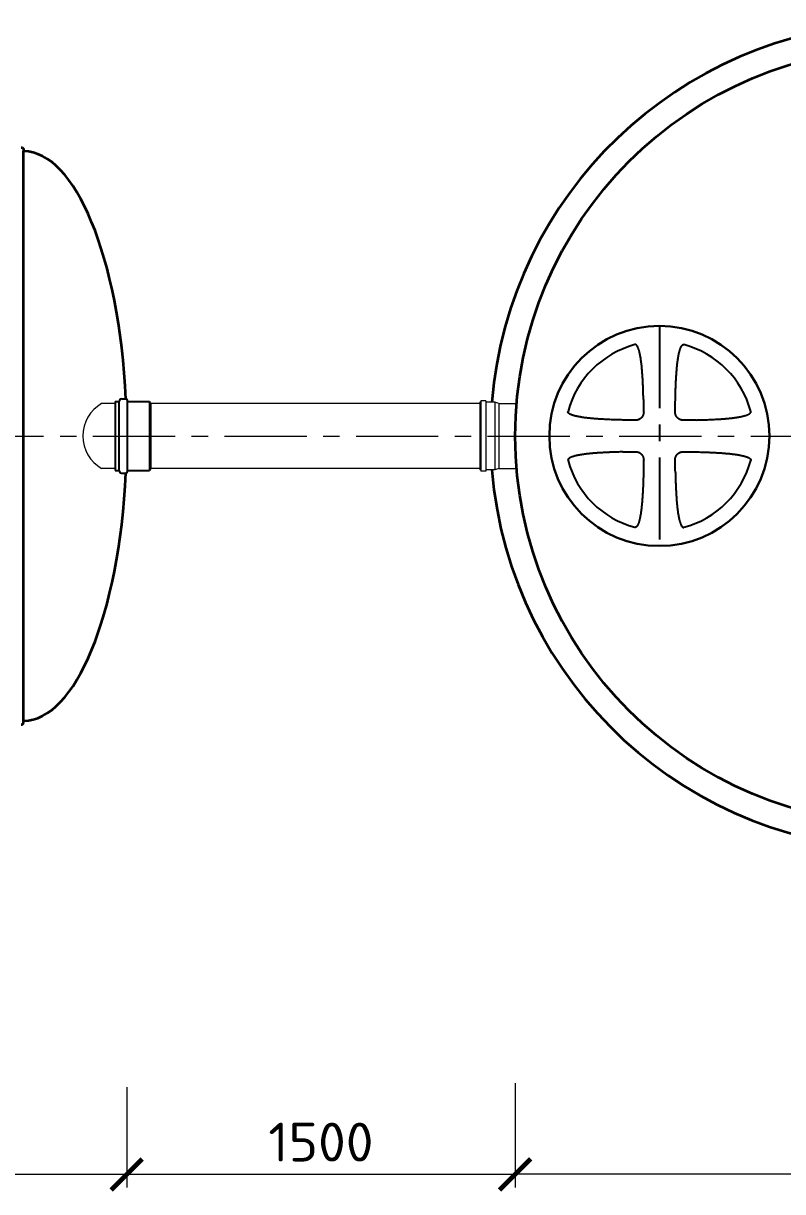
# Model space of a CAD drawing. Header units: millimetres. Extents: x 313506 to 417817, y -39276 to 9875.
# Drawn here: x 385868 to 388800, y -7297 to -2784 of the extents above; entities that cross this region are included whole.
import ezdxf

# ---------------------------------------------------------------- set-up
doc = ezdxf.new("R2010")
doc.units = ezdxf.units.MM
doc.linetypes.add('K5LT32784', pattern=[0])
doc.linetypes.add('осевая', pattern=[50.8, 31.75, -6.35, 6.35, -6.35])
doc.layers.add('Mitat', color=1, linetype='Continuous')
doc.layers.add('Системный слой', color=7, linetype='Continuous')
doc.layers.add('К0-элементы', color=7, linetype='Continuous', true_color=0x643232)
doc.styles.add('ARTEM Arial', font='simplex.shx')
doc.dimstyles.new('ARTEM', dxfattribs={"dimtxt": 70, "dimasz": 50, "dimexe": 35, "dimexo": 15, "dimgap": 10, "dimtad": 1, "dimdec": 0, "dimtxsty": 'ARTEM Arial', "dimcen": 2.5, "dimclrd": 7, "dimclre": 7, "dimclrt": 7, "dimadec": 0, "dimazin": 0, "dimtfac": 1, "dimtdec": 0, "dimtmove": 0, "dimatfit": 3, "dimfxl": 1, "dimlwd": 15, "dimlwe": 15, "dimarcsym": 0})

# ---------------------------------------------------------------- blocks, each defined once
blk = doc.blocks.new('_ArchTick')
at = {"color": 0, "linetype": 'ByBlock', "const_width": 0.15}
blk.add_lwpolyline([(-0.5, -0.5), (0.5, 0.5)], dxfattribs=at)
blk = doc.blocks.new('*D367')
at = {"color": 7, "lineweight": 15, "transparency": 16777216}
for p, q in [((386267, -6893), (386267, -7280.3)), ((387767, -6893), (387767, -7280.3)), ((387767, -7230.3), (386267, -7230.3))]:
    blk.add_line(p, q, dxfattribs=at)
at = {"layer": 'Defpoints', "color": 0, "lineweight": 20, "transparency": 16777216}
for p in [(386267, -6878), (387767, -6878), (386267, -7230.3)]:
    blk.add_point(p, dxfattribs=at)
at = {"color": 7, "lineweight": 15, "transparency": 16777216, "xscale": 120, "yscale": 120, "zscale": 120, "rotation": 180}
blk.add_blockref('_ArchTick', (386267, -7230.3), dxfattribs=at)
at = {"color": 7, "lineweight": 15, "transparency": 16777216, "xscale": 120, "yscale": 120, "zscale": 120}
blk.add_blockref('_ArchTick', (387767, -7230.3), dxfattribs=at)
at = {"color": 7, "lineweight": 20, "transparency": 16777216, "insert": (387017, -7105.3), "char_height": 150, "attachment_point": 5, "style": 'ARTEM Arial'}
blk.add_mtext('1500', dxfattribs=at)
blk = doc.blocks.new('*D369')
at = {"color": 7, "lineweight": 15, "transparency": 16777216}
for p, q in [((373767, -6893), (373767, -7280.3)), ((386267, -6908), (386267, -7280.3)), ((386267, -7230.3), (373767, -7230.3))]:
    blk.add_line(p, q, dxfattribs=at)
at = {"layer": 'Defpoints', "color": 0, "lineweight": 20, "transparency": 16777216}
for p in [(373767, -6878), (386267, -6893), (373767, -7230.3)]:
    blk.add_point(p, dxfattribs=at)
at = {"color": 7, "lineweight": 15, "transparency": 16777216, "xscale": 120, "yscale": 120, "zscale": 120, "rotation": 180}
blk.add_blockref('_ArchTick', (373767, -7230.3), dxfattribs=at)
at = {"color": 7, "lineweight": 15, "transparency": 16777216, "xscale": 120, "yscale": 120, "zscale": 120}
blk.add_blockref('_ArchTick', (386267, -7230.3), dxfattribs=at)
at = {"color": 7, "lineweight": 20, "transparency": 16777216, "insert": (380017, -7105.3), "char_height": 150, "attachment_point": 5, "style": 'ARTEM Arial'}
blk.add_mtext('12500', dxfattribs=at)
blk = doc.blocks.new('*D371')
at = {"color": 7, "lineweight": 15, "transparency": 16777216}
for p, q in [((387767, -6878), (387767, -7279.8)), ((390767, -6863), (390767, -7279.8)), ((390767, -7229.8), (387767, -7229.8))]:
    blk.add_line(p, q, dxfattribs=at)
at = {"layer": 'Defpoints', "color": 0, "lineweight": 20, "transparency": 16777216}
for p in [(390767, -6848), (387767, -6863), (387767, -7229.8)]:
    blk.add_point(p, dxfattribs=at)
at = {"color": 7, "lineweight": 15, "transparency": 16777216, "xscale": 120, "yscale": 120, "zscale": 120, "rotation": 180}
blk.add_blockref('_ArchTick', (387767, -7229.8), dxfattribs=at)
at = {"color": 7, "lineweight": 15, "transparency": 16777216, "xscale": 120, "yscale": 120, "zscale": 120}
blk.add_blockref('_ArchTick', (390767, -7229.8), dxfattribs=at)
at = {"color": 7, "lineweight": 20, "transparency": 16777216, "insert": (389267, -7104.8), "char_height": 150, "attachment_point": 5, "style": 'ARTEM Arial'}
blk.add_mtext('3000', dxfattribs=at)
blk = doc.blocks.new('*D372')
at = {"color": 7, "lineweight": 15, "transparency": 16777216}
for p, q in [((386267, -6893), (386267, -7280.3)), ((387767, -6893), (387767, -7280.3)), ((387767, -7230.3), (386267, -7230.3))]:
    blk.add_line(p, q, dxfattribs=at)
at = {"layer": 'Defpoints', "color": 0, "lineweight": 20, "transparency": 16777216}
for p in [(386267, -6878), (387767, -6878), (386267, -7230.3)]:
    blk.add_point(p, dxfattribs=at)
at = {"color": 7, "lineweight": 15, "transparency": 16777216, "xscale": 120, "yscale": 120, "zscale": 120, "rotation": 180}
blk.add_blockref('_ArchTick', (386267, -7230.3), dxfattribs=at)
at = {"color": 7, "lineweight": 15, "transparency": 16777216, "xscale": 120, "yscale": 120, "zscale": 120}
blk.add_blockref('_ArchTick', (387767, -7230.3), dxfattribs=at)
at = {"color": 7, "lineweight": 20, "transparency": 16777216, "insert": (387017, -7105.3), "char_height": 150, "attachment_point": 5, "style": 'ARTEM Arial'}
blk.add_mtext('1500', dxfattribs=at)

msp = doc.modelspace()

# ---------------------------------------------------------------- linework, layer by layer
at = {"color": 1, "linetype": 'осевая', "lineweight": 25, "ltscale": 10}
msp.add_line((388324.1, -3952.5), (388324.1, -4802.5), dxfattribs=at)
at = {"color": 7, "lineweight": 25}
for p, q in [((386246.7, -4234.6), (386262, -4234.6)), ((386223, -4244.9), (386223, -4510.3)), ((386223, -4244.9), (386238, -4244.9)), ((386238, -4511.9), (386238, -4243.3)), ((386270.7, -4511.9), (386270.7, -4243.3)), ((386270.7, -4244.9), (386355, -4244.9)), ((386359.5, -4252.6), (386355, -4244.9)), ((386223, -4510.3), (386238, -4510.3)), ((386270.7, -4510.3), (386355, -4510.3)), ((386359.5, -4502.6), (386355, -4510.3)), ((386246.7, -4520.6), (386262, -4520.6))]:
    msp.add_line(p, q, dxfattribs=at)
at = {"lineweight": 20}
for p, q in [((386223, -4252.6), (386169.7, -4252.6)), ((387630.7, -4252.6), (386359.5, -4252.6)), ((386223, -4502.6), (386169.7, -4502.6)), ((387630.7, -4502.6), (386359.5, -4502.6))]:
    msp.add_line(p, q, dxfattribs=at)
at = {"color": 7, "lineweight": 15}
for p, q in [((387704.6, -4252.6), (387772.5, -4252.6)), ((387704.7, -4502.6), (387772.5, -4502.6))]:
    msp.add_line(p, q, dxfattribs=at)
at = {"color": 1, "linetype": 'осевая', "lineweight": 15, "ltscale": 10}
msp.add_line((360736.6, -4377.7), (390929.4, -4377.6), dxfattribs=at)
at = {"lineweight": 35}
for points in [[(385859, -3262.7, -0.414214), (385869, -3272.7), (385869, -3277.7)], [(385859, -5492.7, 0.414214), (385869, -5482.7), (385869, -5477.7)]]:
    msp.add_lwpolyline(points, format="xyb", dxfattribs=at)
msp.add_lwpolyline([(385869, -5477.7), (385869, -3277.7)], dxfattribs=at)
msp.add_circle((389267.3, -4377.7), 1500, dxfattribs=at)
for start, end in [(92.3374, 175.2926), (184.7012, 355.5099)]:
    msp.add_arc((389267.3, -4377.7), 1595.5, start, end, dxfattribs=at)
at = {"color": 7, "lineweight": 25}
for centre, start, end in [((386246.7, -4243.3), 90, 180), ((386262, -4243.3), 0, 90), ((386246.7, -4511.9), 180, 270), ((386262, -4511.9), 270, 0)]:
    msp.add_arc(centre, 8.7, start, end, dxfattribs=at)
at = {"lineweight": 20}
msp.add_arc((386242, -4377.6), 144.4, 120.017, 239.983, dxfattribs=at)
at = {"lineweight": 35}
for start_param, end_param in [(4.842625, 6.283185), (3.141593, 4.582227)]:
    msp.add_ellipse((385869, -4377.7), major_axis=(0, 1100), ratio=0.362015, start_param=start_param, end_param=end_param, dxfattribs=at)
at = {"layer": 'Mitat', "color": 7, "lineweight": 25}
for p, q in [((386355, -4244.9), (386355, -4510.3)), ((386359.5, -4252.6), (386359.5, -4502.6))]:
    msp.add_line(p, q, dxfattribs=at)
at = {"layer": 'К0-элементы', "color": 7, "linetype": 'K5LT32784', "lineweight": 20}
for p, q in [((387654.3, -4241.6), (387634.9, -4241.6)), ((387635, -4241.6), (387635, -4513.7)), ((387654.3, -4241.6), (387654.4, -4513.7)), ((387634.9, -4246.8), (387630.6, -4246.8)), ((387630.7, -4246.8), (387630.7, -4508.5)), ((387689, -4246.8), (387654.3, -4246.8)), ((387704.6, -4252.6), (387689, -4246.8)), ((387689.1, -4246.8), (387689.1, -4508.5)), ((387704.7, -4252.6), (387704.7, -4502.6)), ((387635, -4508.5), (387630.7, -4508.5)), ((387689.1, -4508.5), (387654.4, -4508.5)), ((387704.7, -4502.6), (387689.1, -4508.5)), ((387654.4, -4513.7), (387635, -4513.7))]:
    msp.add_line(p, q, dxfattribs=at)
at = {"layer": 'Системный слой', "color": 7, "lineweight": 30}
msp.add_circle((388324.1, -4377.5), 425, dxfattribs=at)
at = {"layer": 'Системный слой', "color": 7, "lineweight": 25}
for start, end in [(104.9943, 165.0057), (14.9943, 75.0057), (194.9943, 255.0057), (284.9943, 345.0057)]:
    msp.add_arc((388324.1, -4377.5), 365.3, start, end, dxfattribs=at)
at = {"layer": 'Системный слой', "color": 7, "lineweight": 25, "extrusion": (0, 0, -1)}
for centre, major_axis, start_param, end_param in [((387501, -4377.5), (0, -2230.9), -1.634239, -1.612784), ((389147.2, -4377.5), (0, 2230.9), -1.528808, -1.507354), ((388324.1, -3554.4), (-2230.9, 0), -1.528808, -1.507354), ((388324.1, -3554.4), (-2230.9, 0), -1.634239, -1.612784), ((388324.1, -5200.6), (2230.9, 0), -1.634239, -1.612784), ((388324.1, -5200.6), (2230.9, 0), -1.528808, -1.507354), ((387501, -4377.5), (0, -2230.9), -1.528808, -1.507354), ((389147.2, -4377.5), (0, 2230.9), -1.634239, -1.612784)]:
    msp.add_ellipse(centre, major_axis=major_axis, ratio=0.34202, start_param=start_param, end_param=end_param, dxfattribs=at)
at = {"layer": 'Системный слой', "color": 7, "lineweight": 25}
for points, knots in [([(388262.5, -4236), (388262.4, -4232.2), (388262.2, -4224.6), (388261.9, -4213), (388261.6, -4203.1), (388261.3, -4195), (388261.1, -4188.7), (388260.8, -4181.7), (388260.5, -4173.7), (388260, -4164.9), (388259.6, -4156.7), (388259.2, -4149.2), (388258.7, -4142.4), (388258.2, -4135.6), (388257.7, -4128.8), (388257.2, -4122.1), (388256.6, -4115.5), (388256, -4109), (388255.3, -4102.7), (388254.6, -4096.5), (388253.8, -4090.5), (388253, -4084.7), (388252.2, -4079.1), (388251.4, -4073.7), (388250.5, -4068.6), (388249.6, -4063.9), (388248.6, -4059.5), (388247.7, -4055.4), (388246.8, -4051.7), (388245.9, -4048.3), (388244.9, -4045.1), (388244, -4042.3), (388243.1, -4039.8), (388242.3, -4037.6), (388241.5, -4035.7), (388240.7, -4034.1), (388240, -4032.7), (388239.4, -4031.6), (388238.8, -4030.5), (388238.2, -4029.6), (388237.7, -4028.9), (388237.2, -4028.3), (388236.8, -4027.8), (388236.4, -4027.3), (388236.1, -4027), (388235.8, -4026.7), (388235.5, -4026.4), (388235.2, -4026.2), (388234.9, -4026), (388234.7, -4025.8), (388234.5, -4025.6), (388234.2, -4025.5), (388233.9, -4025.3), (388233.6, -4025.1), (388233.3, -4024.9), (388233, -4024.8), (388232.6, -4024.7), (388232.1, -4024.5), (388231.5, -4024.4), (388230.9, -4024.4), (388230.4, -4024.5), (388230, -4024.5), (388229.7, -4024.6), (388229.6, -4024.6)], [0, 0, 0, 0, 3.294372, 6.658592, 10.121593, 11.902894, 13.727108, 15.565806, 18.089199, 20.650882, 23.250738, 25.227925, 27.214477, 29.207845, 31.198516, 33.161939, 35.100749, 36.992852, 38.86301, 40.668913, 42.43271, 44.134312, 45.815956, 47.40632, 48.925529, 50.321905, 51.666806, 52.875385, 53.998684, 55.003566, 55.973887, 56.834853, 57.620252, 58.285215, 58.906539, 59.421027, 59.873097, 60.246259, 60.602155, 60.908041, 61.180307, 61.401463, 61.604048, 61.767517, 61.910185, 62.028901, 62.14479, 62.250718, 62.349589, 62.437156, 62.520317, 62.600986, 62.683377, 62.794474, 62.904935, 63.013803, 63.122506, 63.271682, 63.45784, 63.633238, 63.754366, 63.934896, 64, 64, 64, 64]), ([(388385.7, -4236), (388385.8, -4232.2), (388386, -4224.6), (388386.3, -4213), (388386.6, -4203.1), (388386.9, -4194.9), (388387.1, -4188.7), (388387.4, -4182.3), (388387.7, -4175.8), (388388, -4169.2), (388388.3, -4162.5), (388388.7, -4155.8), (388389.1, -4149), (388389.5, -4142.1), (388390, -4135.3), (388390.5, -4128.5), (388391.1, -4121.7), (388391.7, -4115.1), (388392.3, -4108.6), (388393, -4102.3), (388393.7, -4096.1), (388394.5, -4090.1), (388395.3, -4084.3), (388396.1, -4078.7), (388397, -4073.3), (388397.9, -4068.2), (388398.8, -4063.5), (388399.7, -4059.1), (388400.6, -4055), (388401.6, -4051.3), (388402.5, -4047.9), (388403.4, -4044.8), (388404.3, -4042), (388405.2, -4039.6), (388406, -4037.4), (388406.8, -4035.6), (388407.6, -4034), (388408.3, -4032.6), (388408.9, -4031.5), (388409.5, -4030.5), (388410.1, -4029.6), (388410.6, -4028.9), (388411.1, -4028.3), (388411.5, -4027.7), (388411.9, -4027.3), (388412.2, -4027), (388412.5, -4026.7), (388412.8, -4026.4), (388413.1, -4026.2), (388413.3, -4026), (388413.6, -4025.8), (388413.8, -4025.6), (388414, -4025.5), (388414.3, -4025.3), (388414.6, -4025.1), (388414.9, -4024.9), (388415.3, -4024.8), (388415.7, -4024.7), (388416.2, -4024.5), (388416.8, -4024.4), (388417.3, -4024.4), (388417.9, -4024.5), (388418.3, -4024.5), (388418.6, -4024.6), (388418.6, -4024.6)], [0, 0, 0, 0, 3.346522, 6.766848, 10.291529, 12.10647, 13.966728, 15.842272, 17.760329, 19.705723, 21.690551, 23.687495, 25.705597, 27.732688, 29.765616, 31.795276, 33.795524, 35.769581, 37.694349, 39.596139, 41.431301, 43.222957, 44.950628, 46.657893, 48.27186, 49.813093, 51.228677, 52.591625, 53.814671, 54.950111, 55.963708, 56.941681, 57.807329, 58.595452, 59.260387, 59.880783, 60.393124, 60.842571, 61.213062, 61.566815, 61.871519, 62.143339, 62.364996, 62.568381, 62.733225, 62.877534, 62.998106, 63.115804, 63.223386, 63.323799, 63.412733, 63.497193, 63.579124, 63.662803, 63.775637, 63.887825, 63.998395, 64.108796, 64.260302, 64.449369, 64.627508, 64.750528, 64.933879, 65, 65, 65, 65]), ([(388182.7, -4315.8), (388179.1, -4315.8), (388171.8, -4315.6), (388162.7, -4315.4), (388154.1, -4315.1), (388144.8, -4314.8), (388132.8, -4314.4), (388120.1, -4313.8), (388108.9, -4313.3), (388100, -4312.7), (388092.5, -4312.3), (388085.5, -4311.8), (388078.8, -4311.3), (388072.1, -4310.8), (388065.5, -4310.2), (388058.9, -4309.6), (388052.6, -4309), (388046.3, -4308.3), (388040.2, -4307.6), (388034.3, -4306.8), (388028.5, -4306), (388023, -4305.1), (388017.8, -4304.2), (388012.8, -4303.3), (388008.3, -4302.4), (388004, -4301.5), (388000.1, -4300.6), (387996.6, -4299.7), (387993.3, -4298.7), (387990.3, -4297.8), (387987.6, -4296.9), (387985.3, -4296), (387983.2, -4295.2), (387981.5, -4294.4), (387980, -4293.7), (387978.7, -4293), (387977.6, -4292.4), (387976.7, -4291.8), (387975.9, -4291.2), (387975.2, -4290.7), (387974.6, -4290.3), (387974.2, -4289.9), (387973.8, -4289.5), (387973.5, -4289.2), (387973.2, -4288.9), (387972.9, -4288.6), (387972.7, -4288.4), (387972.5, -4288.1), (387972.3, -4287.9), (387972.1, -4287.6), (387972, -4287.3), (387971.8, -4287), (387971.6, -4286.7), (387971.5, -4286.3), (387971.3, -4285.9), (387971.2, -4285.4), (387971.1, -4284.8), (387971.1, -4284.3), (387971.1, -4283.7), (387971.2, -4283.3), (387971.3, -4283), (387971.3, -4283)], [0, 0, 0, 0, 3.02765, 6.130095, 7.711356, 10.295721, 13.929306, 17.852185, 21.075848, 23.356556, 25.454567, 27.369743, 29.28457, 31.181263, 33.060102, 34.903414, 36.729231, 38.501691, 40.238572, 41.921872, 43.587415, 45.168284, 46.682445, 48.08064, 49.429669, 50.648002, 51.78422, 52.805921, 53.793743, 54.673452, 55.478237, 56.163293, 56.80467, 57.338103, 57.808296, 58.197357, 58.567882, 58.885925, 59.167818, 59.395948, 59.604956, 59.772794, 59.91893, 60.040332, 60.158922, 60.267663, 60.369344, 60.459616, 60.545402, 60.628157, 60.712316, 60.824376, 60.935003, 61.043224, 61.149462, 61.294441, 61.474783, 61.6447, 61.762042, 61.936931, 62, 62, 62, 62]), ([(388263.4, -4283.8), (388263.4, -4284.4), (388263.4, -4285.6), (388263.3, -4287.3), (388263.1, -4289.1), (388262.8, -4290.8), (388262.4, -4292.6), (388262, -4294.3), (388261.4, -4296), (388260.8, -4297.6), (388260.1, -4299.2), (388259.3, -4300.7), (388258.4, -4302.2), (388257.5, -4303.6), (388256.5, -4304.9), (388255.5, -4306.1), (388254.5, -4307.2), (388253.4, -4308.2), (388252.4, -4309.2), (388251.2, -4310.1), (388250, -4311), (388248.8, -4311.8), (388247.7, -4312.4), (388246.4, -4313.1), (388244.9, -4313.9), (388243.1, -4314.6), (388241.3, -4315.2), (388239.8, -4315.6), (388238.2, -4316), (388236.4, -4316.3), (388234.3, -4316.6), (388232.3, -4316.7), (388231.1, -4316.7), (388230.5, -4316.7)], [0, 0, 0, 0, 1.160827, 2.293622, 3.43563, 4.588756, 5.746246, 6.905348, 8.060469, 9.206891, 10.341224, 11.457239, 12.554235, 13.633163, 14.697615, 15.730559, 16.730575, 17.684561, 18.604883, 19.490061, 20.578623, 21.459916, 22.381037, 23.113319, 24.320591, 25.627437, 26.832376, 28.012841, 28.720001, 30.061886, 31.592299, 32.799071, 34, 34, 34, 34]), ([(388417.8, -4316.7), (388417.2, -4316.7), (388416, -4316.7), (388414.2, -4316.6), (388412.5, -4316.4), (388410.8, -4316.1), (388409, -4315.8), (388407.3, -4315.3), (388405.6, -4314.8), (388404, -4314.1), (388402.4, -4313.4), (388400.9, -4312.6), (388399.4, -4311.8), (388398, -4310.8), (388396.7, -4309.9), (388395.5, -4308.9), (388394.4, -4307.8), (388393.4, -4306.8), (388392.4, -4305.7), (388391.5, -4304.6), (388390.6, -4303.4), (388389.8, -4302.1), (388389.1, -4301), (388388.4, -4299.7), (388387.7, -4298.2), (388387, -4296.5), (388386.4, -4294.7), (388386, -4293.2), (388385.6, -4291.6), (388385.3, -4289.7), (388385, -4287.7), (388384.9, -4285.7), (388384.9, -4284.4), (388384.9, -4283.8)], [0, 0, 0, 0, 1.160827, 2.293622, 3.43563, 4.588756, 5.746246, 6.905348, 8.060469, 9.206891, 10.341224, 11.457239, 12.554235, 13.633163, 14.697615, 15.730559, 16.730575, 17.684561, 18.604883, 19.490061, 20.578623, 21.459916, 22.381037, 23.113319, 24.320591, 25.627437, 26.832376, 28.012841, 28.720001, 30.061886, 31.592299, 32.799071, 34, 34, 34, 34]), ([(388465.6, -4315.8), (388469.2, -4315.8), (388476.7, -4315.6), (388486, -4315.3), (388494.8, -4315.1), (388504.2, -4314.8), (388516.5, -4314.3), (388529.4, -4313.8), (388540.7, -4313.2), (388549.8, -4312.7), (388557.3, -4312.2), (388564.4, -4311.7), (388571.2, -4311.2), (388577.9, -4310.7), (388584.5, -4310.1), (388591, -4309.4), (388597.4, -4308.8), (388603.7, -4308.1), (388609.7, -4307.4), (388615.6, -4306.6), (388621.3, -4305.7), (388626.8, -4304.9), (388632, -4304), (388636.8, -4303.1), (388641.3, -4302.1), (388645.5, -4301.2), (388649.3, -4300.3), (388652.8, -4299.4), (388656, -4298.4), (388658.9, -4297.5), (388661.5, -4296.6), (388663.7, -4295.7), (388665.7, -4294.9), (388667.4, -4294.1), (388668.8, -4293.4), (388670, -4292.8), (388671, -4292.2), (388671.9, -4291.6), (388672.7, -4291), (388673.3, -4290.6), (388673.8, -4290.1), (388674.3, -4289.7), (388674.6, -4289.4), (388674.9, -4289.1), (388675.2, -4288.8), (388675.4, -4288.5), (388675.6, -4288.3), (388675.8, -4288), (388676, -4287.8), (388676.1, -4287.6), (388676.3, -4287.3), (388676.5, -4287), (388676.6, -4286.6), (388676.8, -4286.3), (388676.9, -4285.9), (388677.1, -4285.4), (388677.1, -4284.8), (388677.2, -4284.3), (388677.1, -4283.7), (388677.1, -4283.3), (388677, -4283), (388677, -4283)], [0, 0, 0, 0, 3.098261, 6.270257, 7.885874, 10.522158, 14.222088, 18.211189, 21.48322, 23.791405, 25.91056, 27.83924, 29.766287, 31.670808, 33.554374, 35.397495, 37.221269, 38.987539, 40.715871, 42.387727, 44.041242, 45.608249, 47.107289, 48.488328, 49.8195, 51.017864, 52.132795, 53.131323, 54.095468, 54.950922, 55.731334, 56.392139, 57.009565, 57.520478, 57.969136, 58.338887, 58.691133, 58.993238, 59.261551, 59.478662, 59.677208, 59.836711, 59.975492, 60.090496, 60.202763, 60.305383, 60.401166, 60.485997, 60.56656, 60.644707, 60.724522, 60.832147, 60.939155, 61.044621, 61.149928, 61.294442, 61.474783, 61.6447, 61.762042, 61.936931, 62, 62, 62, 62]), ([(388182.7, -4439.1), (388179.1, -4439.2), (388171.8, -4439.3), (388162.7, -4439.6), (388154.1, -4439.8), (388144.8, -4440.1), (388132.8, -4440.6), (388120.1, -4441.1), (388108.9, -4441.7), (388100, -4442.2), (388092.5, -4442.6), (388085.5, -4443.1), (388078.8, -4443.6), (388072.1, -4444.1), (388065.5, -4444.7), (388058.9, -4445.3), (388052.6, -4446), (388046.3, -4446.6), (388040.2, -4447.4), (388034.3, -4448.1), (388028.5, -4448.9), (388023, -4449.8), (388017.8, -4450.7), (388012.8, -4451.6), (388008.3, -4452.5), (388004, -4453.4), (388000.1, -4454.3), (387996.6, -4455.3), (387993.3, -4456.2), (387990.3, -4457.1), (387987.6, -4458), (387985.3, -4458.9), (387983.2, -4459.7), (387981.5, -4460.5), (387980, -4461.2), (387978.7, -4461.9), (387977.6, -4462.5), (387976.7, -4463.1), (387975.9, -4463.7), (387975.2, -4464.2), (387974.6, -4464.6), (387974.2, -4465), (387973.8, -4465.4), (387973.5, -4465.7), (387973.2, -4466), (387972.9, -4466.3), (387972.7, -4466.6), (387972.5, -4466.8), (387972.3, -4467.1), (387972.1, -4467.3), (387972, -4467.6), (387971.8, -4467.9), (387971.6, -4468.3), (387971.5, -4468.6), (387971.3, -4469), (387971.2, -4469.5), (387971.1, -4470.1), (387971.1, -4470.6), (387971.1, -4471.2), (387971.2, -4471.6), (387971.3, -4471.9), (387971.3, -4472)], [0, 0, 0, 0, 3.02765, 6.130095, 7.711356, 10.295721, 13.929306, 17.852185, 21.075848, 23.356556, 25.454567, 27.369743, 29.28457, 31.181263, 33.060102, 34.903414, 36.729231, 38.501691, 40.238572, 41.921872, 43.587415, 45.168284, 46.682445, 48.08064, 49.429669, 50.648002, 51.78422, 52.805921, 53.793743, 54.673452, 55.478237, 56.163293, 56.80467, 57.338103, 57.808296, 58.197357, 58.567882, 58.885925, 59.167818, 59.395948, 59.604956, 59.772794, 59.91893, 60.040332, 60.158922, 60.267663, 60.369344, 60.459616, 60.545402, 60.628157, 60.712316, 60.824376, 60.935003, 61.043224, 61.149462, 61.294441, 61.474783, 61.6447, 61.762042, 61.936931, 62, 62, 62, 62]), ([(388230.5, -4438.2), (388231.1, -4438.2), (388232.2, -4438.2), (388234, -4438.3), (388235.7, -4438.5), (388237.5, -4438.8), (388239.2, -4439.2), (388241, -4439.6), (388242.6, -4440.2), (388244.3, -4440.8), (388245.9, -4441.5), (388247.4, -4442.3), (388248.8, -4443.2), (388250.2, -4444.1), (388251.5, -4445.1), (388252.7, -4446.1), (388253.8, -4447.1), (388254.9, -4448.2), (388256, -4449.4), (388256.9, -4450.6), (388257.9, -4451.9), (388258.9, -4453.5), (388259.7, -4454.9), (388260.4, -4456.3), (388261, -4457.8), (388261.5, -4459.2), (388262, -4460.9), (388262.4, -4462.3), (388262.7, -4463.8), (388263, -4465.3), (388263.2, -4467.1), (388263.4, -4469.1), (388263.4, -4470.4), (388263.4, -4471.1)], [0, 0, 0, 0, 1.160825, 2.293619, 3.435628, 4.588757, 5.746252, 6.905358, 8.060478, 9.206889, 10.341203, 11.457205, 12.554205, 13.633169, 14.695741, 15.717068, 16.69175, 17.601108, 18.876909, 19.676175, 20.71619, 22.027068, 23.211446, 23.982012, 25.113816, 26.386625, 26.915982, 28.452958, 29.235773, 30.022226, 31.353686, 32.71083, 34, 34, 34, 34]), ([(388384.9, -4471.1), (388384.9, -4470.5), (388384.9, -4469.3), (388385, -4467.6), (388385.2, -4465.8), (388385.4, -4464.1), (388385.8, -4462.4), (388386.3, -4460.6), (388386.8, -4459), (388387.5, -4457.3), (388388.2, -4455.7), (388389, -4454.2), (388389.8, -4452.8), (388390.7, -4451.4), (388391.7, -4450.1), (388392.7, -4448.9), (388393.8, -4447.7), (388394.8, -4446.7), (388395.9, -4445.8), (388397, -4444.8), (388398.2, -4444), (388399.4, -4443.1), (388400.6, -4442.5), (388401.9, -4441.8), (388403.3, -4441.1), (388405.1, -4440.3), (388406.9, -4439.7), (388408.4, -4439.3), (388410, -4438.9), (388411.8, -4438.6), (388413.9, -4438.3), (388415.9, -4438.2), (388417.2, -4438.2), (388417.8, -4438.2)], [0, 0, 0, 0, 1.160827, 2.293622, 3.43563, 4.588756, 5.746246, 6.905348, 8.060469, 9.206891, 10.341224, 11.457239, 12.554235, 13.633163, 14.697615, 15.730559, 16.730575, 17.684561, 18.604883, 19.490061, 20.578623, 21.459916, 22.381037, 23.113319, 24.320591, 25.627437, 26.832376, 28.012841, 28.720001, 30.061886, 31.592299, 32.799071, 34, 34, 34, 34]), ([(388465.6, -4439.1), (388469.2, -4439.2), (388476.7, -4439.3), (388486, -4439.6), (388494.8, -4439.8), (388504.2, -4440.2), (388516.5, -4440.6), (388529.4, -4441.2), (388540.7, -4441.7), (388549.8, -4442.3), (388557.3, -4442.7), (388564.4, -4443.2), (388571.2, -4443.7), (388577.9, -4444.3), (388584.5, -4444.9), (388591, -4445.5), (388597.4, -4446.1), (388603.7, -4446.8), (388609.7, -4447.6), (388615.6, -4448.4), (388621.3, -4449.2), (388626.8, -4450.1), (388632, -4450.9), (388636.8, -4451.9), (388641.3, -4452.8), (388645.5, -4453.7), (388649.3, -4454.6), (388652.8, -4455.6), (388656, -4456.5), (388658.9, -4457.4), (388661.5, -4458.3), (388663.7, -4459.2), (388665.7, -4460), (388667.4, -4460.8), (388668.8, -4461.5), (388670, -4462.1), (388671, -4462.8), (388671.9, -4463.3), (388672.7, -4463.9), (388673.3, -4464.4), (388673.8, -4464.8), (388674.3, -4465.2), (388674.6, -4465.5), (388674.9, -4465.8), (388675.2, -4466.1), (388675.4, -4466.4), (388675.6, -4466.7), (388675.8, -4466.9), (388676, -4467.1), (388676.1, -4467.4), (388676.3, -4467.6), (388676.5, -4467.9), (388676.6, -4468.3), (388676.8, -4468.6), (388676.9, -4469), (388677.1, -4469.5), (388677.1, -4470.1), (388677.2, -4470.6), (388677.1, -4471.2), (388677.1, -4471.6), (388677, -4471.9), (388677, -4472)], [0, 0, 0, 0, 3.098261, 6.270257, 7.885874, 10.522158, 14.222088, 18.211189, 21.48322, 23.791405, 25.91056, 27.83924, 29.766287, 31.670808, 33.554374, 35.397495, 37.221271, 38.987539, 40.715869, 42.387727, 44.041242, 45.608249, 47.107289, 48.488328, 49.8195, 51.017864, 52.132795, 53.131323, 54.095468, 54.950922, 55.731334, 56.392139, 57.009565, 57.520478, 57.969136, 58.338887, 58.691133, 58.993238, 59.261551, 59.478662, 59.677208, 59.836711, 59.975492, 60.090496, 60.202763, 60.305383, 60.401166, 60.485997, 60.56656, 60.644707, 60.724522, 60.832147, 60.939155, 61.044621, 61.149928, 61.294442, 61.474783, 61.6447, 61.762042, 61.936931, 62, 62, 62, 62]), ([(388262.5, -4518.9), (388262.4, -4522.7), (388262.2, -4530.5), (388262, -4540.2), (388261.7, -4548.4), (388261.5, -4555.2), (388261.2, -4563.8), (388260.8, -4574), (388260.3, -4585.5), (388259.7, -4596), (388259.2, -4605.1), (388258.7, -4612.6), (388258.2, -4619.7), (388257.7, -4626.4), (388257.2, -4633.1), (388256.6, -4639.7), (388255.9, -4646.1), (388255.3, -4652.4), (388254.6, -4658.5), (388253.8, -4664.5), (388253, -4670.2), (388252.2, -4675.8), (388251.4, -4681.2), (388250.5, -4686.2), (388249.6, -4691), (388248.7, -4695.3), (388247.7, -4699.4), (388246.8, -4703.1), (388245.9, -4706.5), (388245, -4709.6), (388244.1, -4712.5), (388243.2, -4715), (388242.3, -4717.2), (388241.5, -4719.1), (388240.8, -4720.7), (388240.1, -4722.1), (388239.4, -4723.3), (388238.8, -4724.3), (388238.2, -4725.3), (388237.7, -4726), (388237.2, -4726.6), (388236.8, -4727.2), (388236.4, -4727.6), (388236.1, -4728), (388235.8, -4728.3), (388235.5, -4728.5), (388235.2, -4728.8), (388234.9, -4729), (388234.7, -4729.2), (388234.5, -4729.3), (388234.2, -4729.5), (388233.9, -4729.6), (388233.6, -4729.8), (388233.3, -4730), (388233, -4730.1), (388232.6, -4730.3), (388232.1, -4730.4), (388231.5, -4730.5), (388230.9, -4730.5), (388230.4, -4730.5), (388230, -4730.4), (388229.7, -4730.3), (388229.6, -4730.3)], [0, 0, 0, 0, 3.289426, 6.641073, 8.341944, 10.288254, 12.467464, 15.73036, 19.040043, 22.396272, 24.748618, 26.9013, 28.85179, 30.799553, 32.720392, 34.61697, 36.467565, 38.296603, 40.062486, 41.787015, 43.450467, 45.094385, 46.649301, 48.134932, 49.501134, 50.817333, 52.001692, 53.103719, 54.091658, 55.04643, 55.895777, 56.672128, 57.331893, 57.949266, 58.462051, 58.913492, 59.286861, 59.642661, 59.947993, 60.219335, 60.439132, 60.640228, 60.80198, 60.942837, 61.059698, 61.173776, 61.278051, 61.375378, 61.461577, 61.543439, 61.622848, 61.70395, 61.81331, 61.922045, 62.029212, 62.136217, 62.283062, 62.466311, 62.638969, 62.758204, 62.935914, 63, 63, 63, 63]), ([(388385.7, -4518.9), (388385.8, -4522.7), (388386, -4530.2), (388386.3, -4539.8), (388386.5, -4547.8), (388386.7, -4554.5), (388387, -4563), (388387.4, -4573.1), (388387.9, -4584.6), (388388.5, -4595.1), (388389, -4604.2), (388389.5, -4611.7), (388390, -4618.7), (388390.5, -4625.5), (388391, -4632.2), (388391.6, -4638.8), (388392.2, -4645.3), (388392.9, -4651.6), (388393.6, -4657.8), (388394.3, -4663.8), (388395.1, -4669.7), (388395.9, -4675.3), (388396.8, -4680.7), (388397.7, -4685.8), (388398.6, -4690.6), (388399.5, -4695.1), (388400.5, -4699.2), (388401.4, -4702.9), (388402.3, -4706.4), (388403.2, -4709.5), (388404.1, -4712.4), (388405, -4714.9), (388405.9, -4717.2), (388406.7, -4719.1), (388407.5, -4720.7), (388408.2, -4722.1), (388408.8, -4723.3), (388409.4, -4724.3), (388410, -4725.3), (388410.5, -4726), (388411, -4726.6), (388411.5, -4727.2), (388411.9, -4727.6), (388412.2, -4728), (388412.5, -4728.3), (388412.8, -4728.5), (388413.1, -4728.8), (388413.3, -4729), (388413.6, -4729.2), (388413.8, -4729.3), (388414, -4729.5), (388414.3, -4729.6), (388414.6, -4729.8), (388414.9, -4730), (388415.3, -4730.1), (388415.7, -4730.3), (388416.2, -4730.4), (388416.8, -4730.5), (388417.3, -4730.5), (388417.9, -4730.5), (388418.3, -4730.4), (388418.6, -4730.3), (388418.6, -4730.3)], [0, 0, 0, 0, 3.218923, 6.506826, 8.178508, 10.098303, 12.252324, 15.489576, 18.77979, 22.122744, 24.473336, 26.627827, 28.584132, 30.538174, 32.467068, 34.373014, 36.235157, 38.076608, 39.857077, 41.597492, 43.27857, 44.940532, 46.513958, 48.018144, 49.402538, 50.736545, 51.936949, 53.053667, 54.053979, 55.020167, 55.878253, 56.661609, 57.325775, 57.946675, 58.461223, 58.913538, 59.286894, 59.642684, 59.948009, 60.219346, 60.43914, 60.640233, 60.801982, 60.942838, 61.059698, 61.173776, 61.278051, 61.375378, 61.461577, 61.543439, 61.622847, 61.70395, 61.81331, 61.922045, 62.029212, 62.136217, 62.283062, 62.466311, 62.638969, 62.758204, 62.935914, 63, 63, 63, 63])]:
    msp.add_open_spline(points, degree=3, knots=knots, dxfattribs=at)

# ---------------------------------------------------------------- dimensions: what is measured, and where the dimension line sits
at = {"lineweight": 20}
for base, p1, p2, picture, middle in [((387767, -7229.8), (390767, -6848), (387767, -6863), '*D371', (389267, -7104.8)), ((373767, -7230.3), (386267, -6893), (373767, -6878), '*D369', (380017, -7105.3)), ((386267, -7230.3), (387767, -6878), (386267, -6878), '*D367', (387017, -7105.3)), ((386267, -7230.3), (387767, -6878), (386267, -6878), '*D372', (387017, -7105.3))]:
    dim = msp.add_linear_dim(base=base, p1=p1, p2=p2, angle=180, dimstyle='ARTEM', override={"dimtxt": 150, "dimasz": 120, "dimexe": 50, "dimgap": 50, "dimblk1": 'ArchTick', "dimblk2": 'ArchTick', "dimsah": 1}, dxfattribs=at)
    dim.commit()
    dim.dimension.update_dxf_attribs({"geometry": picture, "text_midpoint": middle})

doc.saveas('drawing.dxf')
